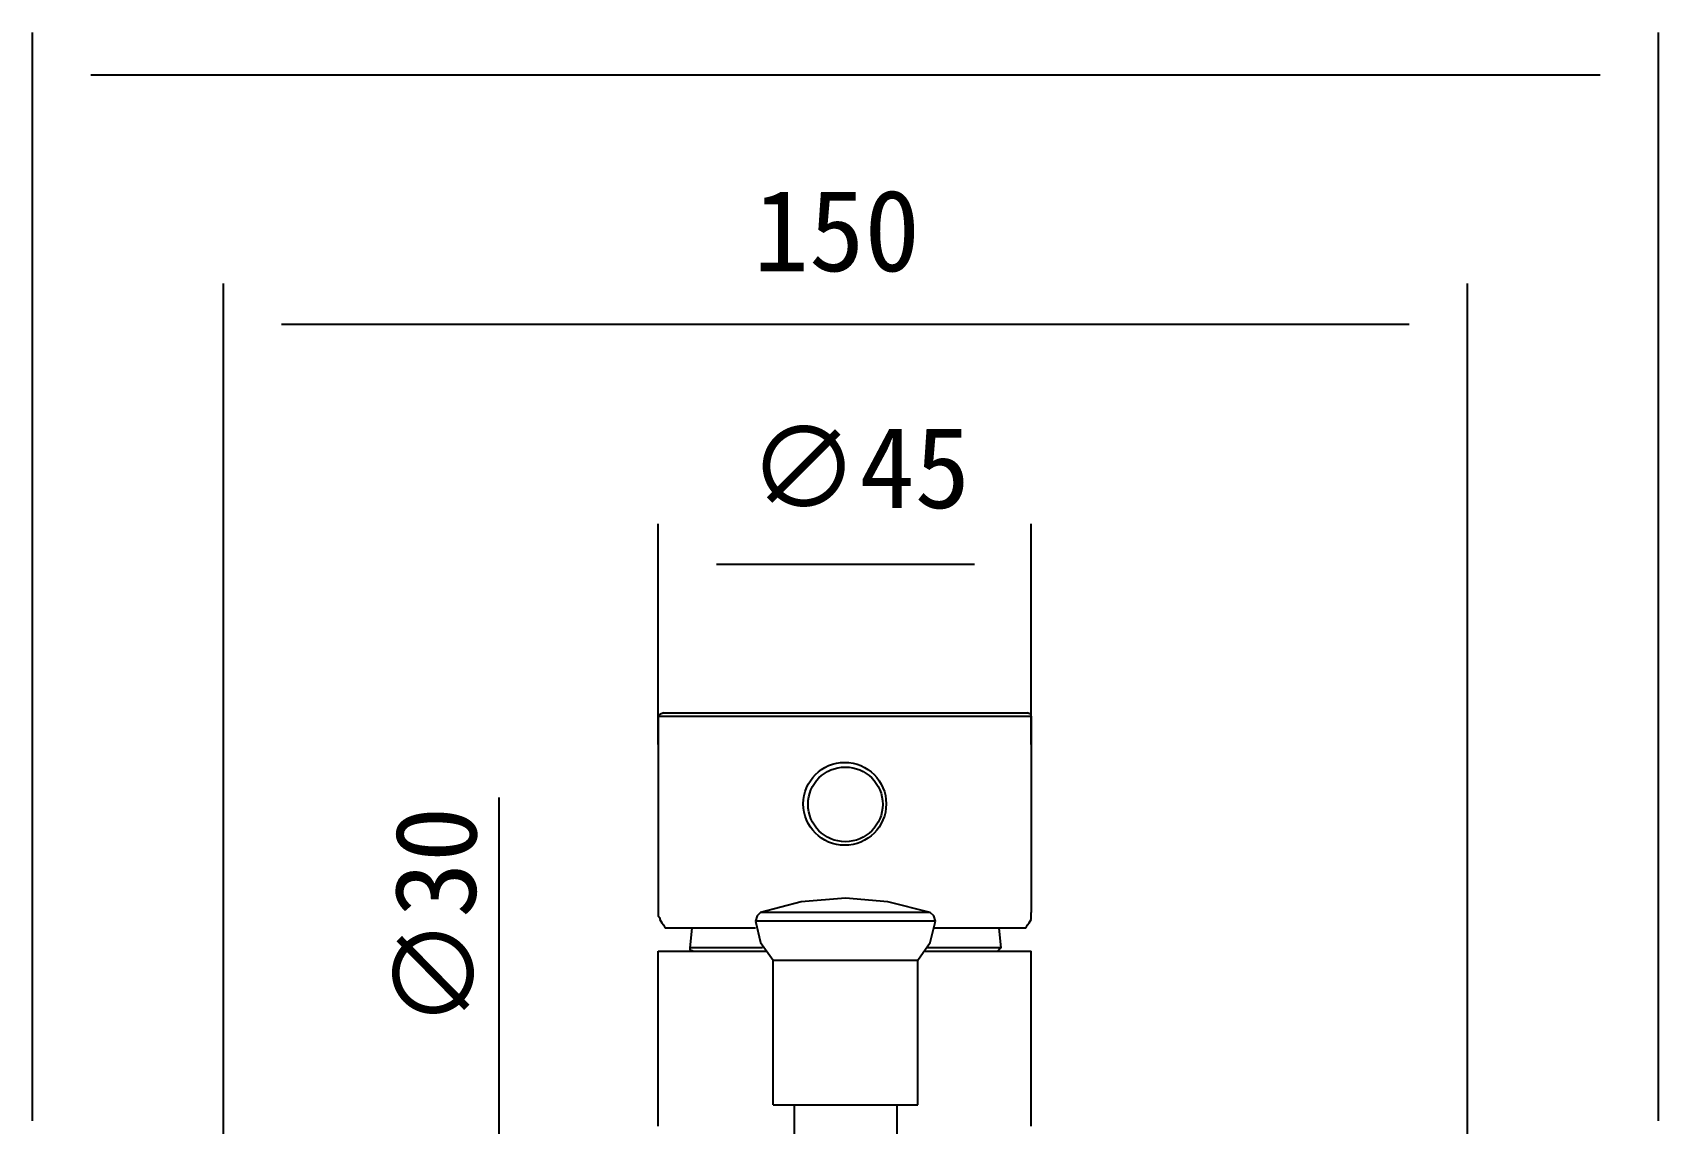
# Model space of a CAD drawing. Header units: millimetres. Extents: x 1.34 to 8.68, y 2.73 to 10.24.
# Drawn here: x 1.399 to 2.932, y 5.982 to 7.011 of the extents above; entities that cross this region are included whole.
import ezdxf

# ---------------------------------------------------------------- set-up
doc = ezdxf.new("R2010")
doc.units = ezdxf.units.MM
doc.layers.add('PDF2_문자', color=7, linetype='Continuous')
doc.layers.add('PDF2_형상', color=7, linetype='Continuous')
doc.styles.add('PDF SimSun', font='SimSun.ttf')

msp = doc.modelspace()

# ---------------------------------------------------------------- linework, layer by layer
at = {"layer": 'PDF2_형상', "lineweight": 25}
for points in [[(1.3987, 5.9848), (1.3987, 7.0114)], [(2.9321, 5.9848), (2.9321, 7.0114)], [(1.4537, 6.9714), (2.8771, 6.9714)], [(1.5787, 5.5698), (1.5787, 6.7748)], [(2.7521, 5.5698), (2.7521, 6.7748)], [(1.6337, 6.7364), (2.6971, 6.7364)], [(1.9887, 6.3398), (1.9887, 6.5481)], [(2.3404, 6.3398), (2.3404, 6.5481)], [(2.0437, 6.5098), (2.2871, 6.5098)], [(1.9937, 6.3698), (1.9904, 6.3681), (1.9887, 6.3664)], [(1.9887, 6.3664), (1.9887, 6.1814)], [(1.9887, 6.3664), (2.3404, 6.3664)], [(1.9937, 6.3698), (2.3371, 6.3698)], [(2.3404, 6.3664), (2.3404, 6.3681), (2.3371, 6.3698)], [(2.3404, 6.3664), (2.3404, 6.1814)], [(1.8387, 5.9681), (1.8387, 6.2898)], [(2.2454, 6.1814), (2.2054, 6.1914), (2.1654, 6.1948), (2.1237, 6.1914), (2.0854, 6.1814)], [(1.9887, 6.1814), (1.9887, 6.1781), (1.9904, 6.1764), (1.9904, 6.1748), (1.9921, 6.1714), (1.9937, 6.1698), (1.9954, 6.1664)], [(2.0854, 6.1814), (2.0821, 6.1781), (2.0804, 6.1731)], [(2.2454, 6.1814), (2.0854, 6.1814)], [(2.2504, 6.1731), (2.2487, 6.1781), (2.2454, 6.1814)], [(2.3354, 6.1664), (2.3371, 6.1698), (2.3387, 6.1714), (2.3404, 6.1748), (2.3404, 6.1764), (2.3404, 6.1781), (2.3404, 6.1814)], [(2.0804, 6.1664), (1.9954, 6.1664)], [(2.0204, 6.1664), (2.0187, 6.1481)], [(2.2504, 6.1731), (2.0804, 6.1731)], [(2.0804, 6.1731), (2.0854, 6.1531), (2.0971, 6.1364)], [(2.2337, 6.1364), (2.2454, 6.1531), (2.2504, 6.1731)], [(2.3354, 6.1664), (2.2487, 6.1664)], [(2.3121, 6.1481), (2.3104, 6.1664)], [(1.9887, 5.9798), (1.9887, 6.1448)], [(1.9887, 6.1448), (2.0904, 6.1448)], [(2.0871, 6.1481), (2.0187, 6.1481)], [(2.0187, 6.1481), (2.0187, 6.1464), (2.0221, 6.1448)], [(2.0221, 6.1448), (2.0237, 6.1448)], [(2.0971, 5.9998), (2.0971, 6.1364)], [(2.0971, 6.1364), (2.2337, 6.1364)], [(2.2337, 5.9998), (2.2337, 6.1364)], [(2.2404, 6.1448), (2.3404, 6.1448)], [(2.3121, 6.1481), (2.2421, 6.1481)], [(2.3087, 6.1448), (2.3104, 6.1464), (2.3121, 6.1481)], [(2.3087, 6.1448), (2.3104, 6.1448)], [(2.3404, 5.9798), (2.3404, 6.1448)], [(2.0971, 5.9998), (2.2337, 5.9998)], [(2.1171, 5.9998), (2.1171, 5.9414)], [(2.2137, 5.9998), (2.2137, 5.9414)]]:
    msp.add_lwpolyline(points, dxfattribs=at)
for centre, radius in [((2.1647, 6.2838), 0.0391), ((2.1653, 6.2833), 0.0352)]:
    msp.add_circle(centre, radius, dxfattribs=at)

# ---------------------------------------------------------------- texts
at = {"layer": 'PDF2_문자', "char_height": 0.07691, "attachment_point": 4, "style": 'PDF SimSun'}
for s, insert in [('150', (2.0787, 6.8241)), ('∅45', (2.0737, 6.6006))]:
    msp.add_mtext(s, dxfattribs=dict(at, insert=insert))
at = {"layer": 'PDF2_문자', "insert": (1.7779, 6.0719), "char_height": 0.07691, "attachment_point": 4, "rotation": 89.5046, "style": 'PDF SimSun'}
msp.add_mtext('∅30', dxfattribs=at)

doc.saveas('drawing.dxf')
